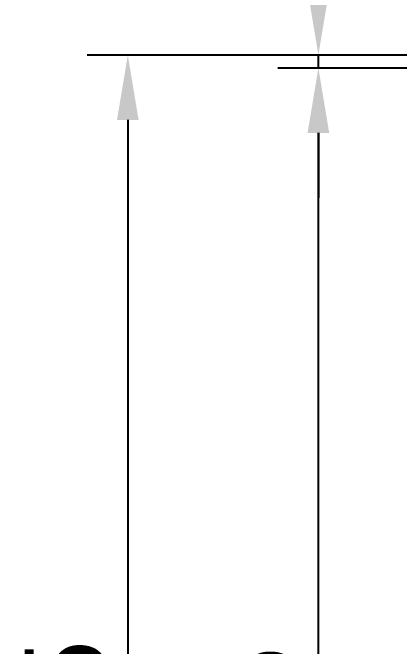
# Model space of a CAD drawing. Header units: inches. Extents: x 0 to 23821, y 0 to 11279.
# Drawn here: x 9034.6 to 9332.7, y 2303.7 to 2792.4 of the extents above; entities that cross this region are included whole.
import ezdxf

# ---------------------------------------------------------------- set-up
doc = ezdxf.new("R2010")
doc.units = ezdxf.units.IN
doc.header["$LTSCALE"] = 10
doc.header["$MEASUREMENT"] = 0
doc.layers.get('Defpoints').update_dxf_attribs({"color": 8})
doc.styles.add('SCI', font='')
doc.styles.get('SCI').set_extended_font_data('Gulim')
doc.dimstyles.new('SCH', dxfattribs={"dimtxt": 2.5, "dimasz": 2, "dimexe": 1.25, "dimexo": 0.625, "dimtad": 1, "dimdec": 8, "dimtxsty": 'SCI', "dimcen": 2.5, "dimclrd": 4, "dimclre": 4, "dimclrt": 7, "dimadec": 8, "dimazin": 2, "dimtfac": 1, "dimtdec": 8, "dimtmove": 0, "dimatfit": 3, "dimfxl": 1, "dimarcsym": 0})

# ---------------------------------------------------------------- blocks, each defined once
blk = doc.blocks.new('*D355')
at = {"color": 4, "lineweight": -2, "transparency": 16777216}
for p, q in [((9506.8, 2749.72), (9239.06, 2749.72)), ((9270.31, 1724.72), (9270.31, 2699.72)), ((9424.3, 1674.72), (9239.06, 1674.72))]:
    blk.add_line(p, q, dxfattribs=at)
at = {"color": 4, "transparency": 16777216}
for points in [[(9261.98, 2699.72), (9278.64, 2699.72), (9270.31, 2749.72)], [(9261.98, 1724.72), (9278.64, 1724.72), (9270.31, 1674.72)]]:
    blk.add_solid(points, dxfattribs=at)
at = {"layer": 'Defpoints', "color": 0, "transparency": 16777216}
for p in [(9270.31, 2749.72), (9522.43, 2749.72, -227228.55), (9439.93, 1674.72, -227228.55)]:
    blk.add_point(p, dxfattribs=at)
at = {"color": 7, "transparency": 16777216, "insert": (9222.56, 2212.22), "char_height": 62.5, "attachment_point": 5, "rotation": 90, "style": 'SCI'}
blk.add_mtext('1075', dxfattribs=at)
blk = doc.blocks.new('*D357')
at = {"color": 4, "lineweight": -2, "transparency": 16777216}
for p, q in [((9687.8, 2759.72), (9092.12, 2759.72)), ((9123.37, 2709.72), (9123.37, 1724.72)), ((9424.3, 1674.72), (9092.12, 1674.72))]:
    blk.add_line(p, q, dxfattribs=at)
at = {"color": 4, "transparency": 16777216}
for points in [[(9115.04, 2709.72), (9131.7, 2709.72), (9123.37, 2759.72)], [(9115.04, 1724.72), (9131.7, 1724.72), (9123.37, 1674.72)]]:
    blk.add_solid(points, dxfattribs=at)
at = {"layer": 'Defpoints', "color": 0, "transparency": 16777216}
for p in [(9703.43, 2759.72, -227228.55), (9123.37, 1674.72), (9439.93, 1674.72, -227228.55)]:
    blk.add_point(p, dxfattribs=at)
at = {"color": 7, "transparency": 16777216, "insert": (9075.62, 2217.22), "char_height": 62.5, "attachment_point": 5, "rotation": 90, "style": 'SCI'}
blk.add_mtext('1085', dxfattribs=at)
blk = doc.blocks.new('*D364')
at = {"color": 4, "lineweight": -2, "transparency": 16777216}
for p, q in [((9270.31, 2809.72), (9270.31, 2971.7)), ((9687.8, 2759.72), (9239.06, 2759.72)), ((9270.31, 2749.72), (9270.31, 2759.72)), ((9506.8, 2749.72), (9239.06, 2749.72)), ((9270.31, 2699.72), (9270.31, 2649.72))]:
    blk.add_line(p, q, dxfattribs=at)
at = {"color": 4, "transparency": 16777216}
for points in [[(9261.98, 2809.72), (9278.64, 2809.72), (9270.31, 2759.72)], [(9261.98, 2699.72), (9278.64, 2699.72), (9270.31, 2749.72)]]:
    blk.add_solid(points, dxfattribs=at)
at = {"layer": 'Defpoints', "color": 0, "transparency": 16777216}
for p in [(9270.31, 2759.72), (9703.43, 2759.72, -227228.55), (9522.43, 2749.72, -227228.55)]:
    blk.add_point(p, dxfattribs=at)
at = {"color": 7, "transparency": 16777216, "insert": (9222.56, 2915.71), "char_height": 62.5, "attachment_point": 5, "rotation": 90, "style": 'SCI'}
blk.add_mtext('10', dxfattribs=at)

msp = doc.modelspace()

# ---------------------------------------------------------------- dimensions: what is measured, and where the dimension line sits
for base, p1, p2, picture, middle in [((9270.3108907476, 2759.7211114483), (9522.4293448873, 2749.7211114483, -227228.5508311125), (9703.4293448872, 2759.7211114483, -227228.5508311125), '*D364', (9222.5620558608, 2915.7089609823)), ((9123.3709522014, 1674.7211114483), (9703.4293448872, 2759.7211114483, -227228.5508311125), (9439.9293448873, 1674.7211114483, -227228.5508311125), '*D357', (9075.6221173146, 2217.2211114483)), ((9270.3108907476, 2749.7211114483), (9439.9293448873, 1674.7211114483, -227228.5508311125), (9522.4293448873, 2749.7211114483, -227228.5508311125), '*D355', (9222.5620558608, 2212.2211114483))]:
    dim = msp.add_linear_dim(base=base, p1=p1, p2=p2, angle=90, dimstyle='SCH', override={"dimscale": 25})
    dim.commit()
    dim.dimension.update_dxf_attribs({"geometry": picture, "text_midpoint": middle})

doc.saveas('drawing.dxf')
